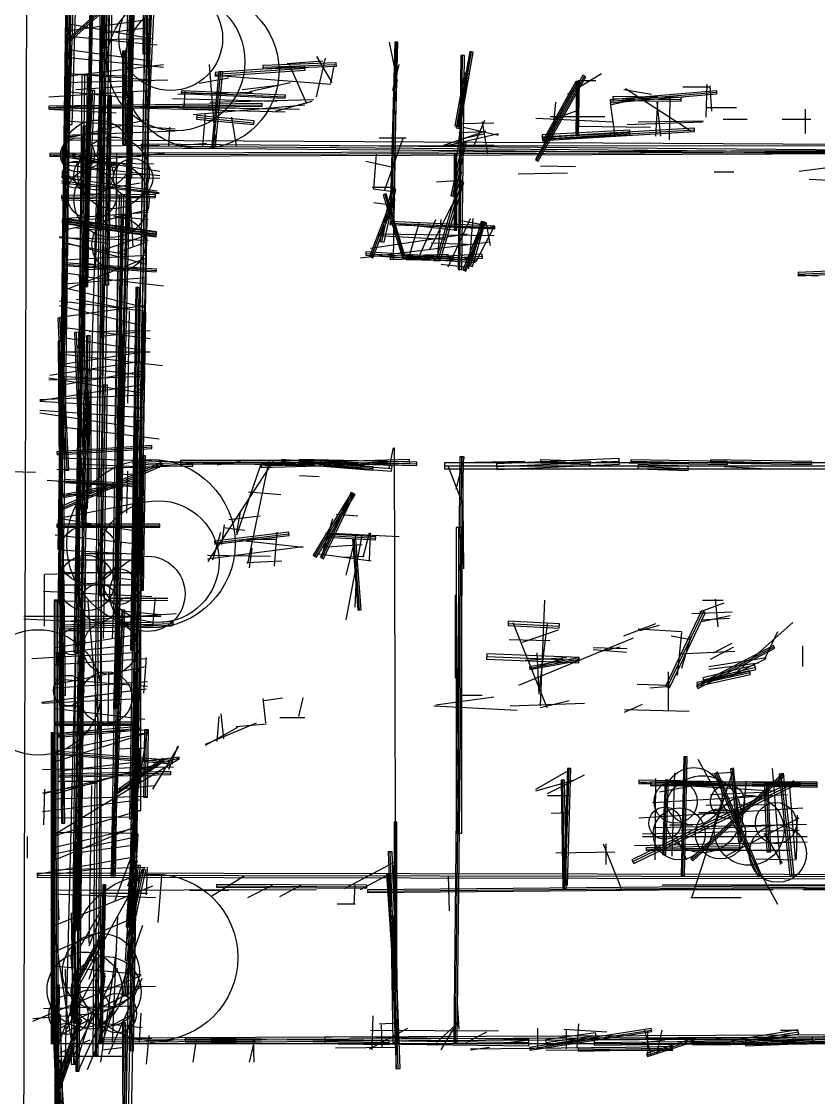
# Model space of a CAD drawing. Header units: metres. Extents: x 1 to 69.1, y -49.3 to -2.
# Drawn here: x 7.55 to 16.45, y -29.98 to -17.97 of the extents above; entities that cross this region are included whole.
import ezdxf

# ---------------------------------------------------------------- set-up
doc = ezdxf.new("R2010")
doc.units = ezdxf.units.M
for name, color, linetype in [('Circles', 1, 'Continuous'), ('Lines', 7, 'Continuous'), ('Rectangles', 5, 'Continuous'), ('Walls', 2, 'Continuous')]:
    doc.layers.add(name, color=color, linetype=linetype)

msp = doc.modelspace()

# ---------------------------------------------------------------- linework, layer by layer
at = {"layer": 'Circles'}
for centre, radius in [((9.28, -18.42), 0.77), ((9.22, -18.16), 0.58), ((9.56, -18.52), 0.87), ((8.4, -19.46), 0.39), ((8.18, -19.46), 0.19), ((8.58, -19.66), 0.4), ((8.16, -19.68), 0.15), ((8.36, -19.68), 0.22), ((8.56, -19.96), 0.42), ((8.8, -19.72), 0.22), ((8.34, -19.9), 0.28), ((8.64, -20.46), 0.3), ((9, -23.8), 0.94), ((9.08, -24), 0.68), ((8.3, -23.92), 0.33), ((8.28, -24.24), 0.31), ((8.96, -24.36), 0.42), ((8.64, -24.28), 0.2), ((8.42, -24.46), 0.21), ((8.74, -24.54), 0.14), ((8.54, -24.96), 0.3), ((7.74, -25.46), 0.7), ((8.12, -24.9), 0.14), ((8.08, -25.44), 0.17), ((8.5, -25.52), 0.29), ((15.06, -26.62), 0.32), ((15.16, -26.82), 0.43), ((14.86, -26.68), 0.24), ((15.44, -26.68), 0.19), ((15.68, -27), 0.39), ((14.74, -26.92), 0.18), ((14.9, -27.04), 0.29), ((15.36, -27.04), 0.28), ((15.98, -26.92), 0.23), ((16, -27.26), 0.32), ((9.04, -28.42), 0.93), ((8.44, -28.58), 0.43), ((8.26, -28.78), 0.42), ((8.5, -28.8), 0.39), ((8.32, -29), 0.22), ((8.62, -29.04), 0.22), ((8.08, -29.06), 0.22)]:
    msp.add_circle(centre, radius, dxfattribs=at)
at = {"layer": 'Lines'}
for p, q in [((8.89, -22.08), (9.06, -11.78)), ((8.44, -23.27), (8.64, -12.05)), ((7.98, -25.16), (8.14, -13.23)), ((8.5, -18.26), (8.58, -13.66)), ((8.29, -23.41), (8.54, -14.96)), ((8.75, -18.89), (8.81, -15.22)), ((8.75, -30.23), (9.01, -15.22)), ((8.74, -20.3), (8.82, -15.37)), ((8.28, -20.93), (8.37, -15.56)), ((8.93, -18.33), (8.96, -15.57)), ((8.02, -21.46), (8.1, -15.7)), ((8.09, -19.12), (8.16, -16.84)), ((8.6, -25.64), (8.82, -16.84)), ((8.38, -29.51), (8.46, -17.6)), ((8.43, -20.3), (8.48, -17.58)), ((8.05, -18.21), (8.53, -17.78)), ((8.96, -18.93), (9.01, -17.82)), ((8.04, -18.08), (9.01, -17.94)), ((8.04, -17.99), (9.01, -18.16)), ((8.05, -18.13), (9.07, -18.23)), ((8.45, -18.1), (8.95, -18.04)), ((8.46, -18.17), (8.94, -18.16)), ((11.66, -18.2), (11.75, -18.64)), ((11.69, -20.11), (11.74, -18.2)), ((11.71, -20.62), (11.75, -18.2)), ((8.05, -18.28), (9, -18.41)), ((8.05, -18.37), (9.14, -18.48)), ((8.8, -20.49), (8.69, -18.3)), ((8.7, -19.34), (8.7, -18.3)), ((10.85, -18.36), (11.02, -18.65)), ((12.39, -19.69), (12.57, -18.31)), ((12.43, -19.16), (12.58, -18.31)), ((12.45, -20.74), (12.48, -18.35)), ((8.06, -18.58), (9.14, -18.45)), ((9.65, -18.45), (9.72, -19.36)), ((9.72, -18.56), (10.72, -18.49)), ((10.25, -18.48), (11.07, -18.45)), ((10.52, -18.44), (10.92, -18.41)), ((10.74, -18.89), (10.55, -18.46)), ((10.85, -18.81), (10.95, -18.38)), ((11.01, -18.66), (11.05, -18.45)), ((11.7, -18.74), (11.77, -18.45)), ((8.06, -18.55), (8.76, -18.58)), ((8.14, -29.61), (8.26, -18.57)), ((8.33, -18.57), (9, -18.62)), ((9.54, -18.66), (9.87, -18.6)), ((9.7, -19.36), (9.78, -18.53)), ((9.71, -18.57), (11.01, -18.67)), ((12.42, -19.14), (12.53, -18.55)), ((13.31, -19.52), (13.84, -18.58)), ((13.65, -18.78), (14.03, -18.55)), ((8.03, -18.65), (9.19, -18.62)), ((8.16, -18.73), (8.76, -18.69)), ((10.02, -18.73), (10.42, -18.68)), ((10.1, -18.75), (10.56, -18.65)), ((13.39, -19.31), (13.76, -18.65)), ((13.76, -19.24), (13.77, -18.64)), ((13.77, -18.63), (13.97, -18.63)), ((14.28, -18.73), (14.59, -18.78)), ((14.3, -18.72), (15.03, -19.19)), ((14.94, -18.7), (15.25, -18.7)), ((15.2, -19.04), (15.21, -18.67)), ((15.24, -18.69), (15.26, -18.97)), ((7.86, -18.81), (8.97, -18.74)), ((8.04, -18.75), (8.74, -18.82)), ((8.21, -21.62), (8.35, -18.74)), ((8.51, -20.91), (8.54, -18.8)), ((8.77, -19.72), (8.78, -18.76)), ((9.24, -18.83), (10.41, -18.86)), ((9.3, -18.78), (10.13, -18.76)), ((9.34, -18.76), (10.5, -18.81)), ((9.37, -18.95), (9.38, -18.74)), ((9.66, -18.87), (10.82, -18.84)), ((14.13, -18.86), (15.32, -18.76)), ((14.13, -18.9), (14.53, -18.81)), ((14.16, -18.83), (14.92, -18.84)), ((14.52, -18.84), (14.95, -18.81)), ((14.79, -19.29), (14.8, -18.82)), ((7.86, -18.93), (10.24, -18.9)), ((7.86, -18.95), (8.61, -18.99)), ((7.94, -18.91), (10.5, -18.98)), ((8.88, -18.92), (10.66, -18.95)), ((9.31, -18.94), (9.75, -18.95)), ((9.47, -19.01), (10.72, -18.9)), ((10.39, -18.97), (10.8, -18.86)), ((13.48, -19.3), (13.52, -18.87)), ((13.49, -19.06), (13.77, -18.96)), ((14.13, -18.88), (14.18, -19.25)), ((14.64, -19.25), (14.66, -18.87)), ((14.65, -18.87), (14.69, -19.25)), ((15.21, -18.93), (15.54, -18.93)), ((16.31, -19.22), (16.31, -18.95)), ((8.03, -19.28), (8.97, -19.06)), ((8.05, -19.08), (9.27, -19.17)), ((9.51, -19.04), (10.15, -19.1)), ((9.58, -19.36), (9.61, -19.01)), ((9.9, -19.04), (9.95, -19.36)), ((12.61, -19.35), (12.73, -19.07)), ((12.7, -19.09), (12.76, -19.45)), ((13.3, -19.05), (14.16, -19.09)), ((13.46, -19.03), (14.07, -19.03)), ((14.32, -19.12), (15.16, -19.09)), ((14.44, -19.09), (15.17, -19.08)), ((15.39, -19.06), (15.66, -19.06)), ((16.05, -19.06), (16.37, -19.06)), ((8.03, -19.24), (9.27, -19.19)), ((8.03, -19.26), (8.53, -19.2)), ((8.16, -25.01), (8.26, -19.14)), ((9.2, -19.36), (9.21, -19.15)), ((12.27, -19.35), (12.74, -19.19)), ((12.42, -19.11), (12.83, -19.1)), ((12.44, -19.21), (12.74, -19.2)), ((12.49, -19.15), (12.88, -19.24)), ((13.37, -19.28), (15.07, -19.18)), ((13.37, -19.26), (14.35, -19.21)), ((13.76, -19.14), (14.58, -19.15)), ((8.03, -19.29), (23.79, -19.38)), ((9.26, -19.36), (9.62, -19.33)), ((11.55, -19.27), (11.85, -19.27)), ((11.61, -19.85), (11.82, -19.26)), ((12.32, -19.35), (12.88, -19.22)), ((12.37, -19.92), (12.5, -19.32)), ((12.47, -19.28), (12.73, -19.22)), ((7.87, -19.46), (21.99, -19.41)), ((8.03, -19.44), (8.63, -19.59)), ((8.28, -19.36), (9.09, -19.35)), ((8.52, -19.5), (9.15, -19.44)), ((8.61, -20.3), (8.62, -19.44)), ((8.89, -19.36), (18.64, -19.44)), ((11, -19.36), (25.12, -19.35)), ((11.49, -19.84), (11.52, -19.45)), ((12.3, -19.35), (12.83, -19.35)), ((12.4, -20.3), (12.4, -19.45)), ((7.88, -19.46), (9.1, -19.64)), ((8.03, -19.54), (9.03, -19.56)), ((8.04, -19.57), (9.1, -19.69)), ((8.72, -20.72), (8.74, -19.46)), ((11.4, -19.53), (11.72, -19.6)), ((16.24, -19.64), (16.79, -19.57)), ((8.49, -19.67), (8.95, -19.68)), ((12.38, -19.87), (12.47, -19.65)), ((13.1, -19.67), (13.65, -19.66)), ((13.35, -19.58), (13.74, -19.59)), ((15.29, -19.65), (15.51, -19.65)), ((8, -19.7), (9.1, -19.72)), ((8, -19.71), (9.07, -19.86)), ((8, -19.75), (9.09, -19.88)), ((8, -19.77), (9.09, -19.89)), ((8.42, -19.85), (8.88, -19.77)), ((12.11, -20.52), (12.49, -19.77)), ((12.19, -19.76), (12.47, -19.74)), ((12.21, -20.62), (12.47, -19.76)), ((16.35, -19.73), (16.77, -19.75)), ((8, -19.93), (9.05, -19.92)), ((8.6, -24.18), (8.67, -19.91)), ((11.47, -19.82), (11.71, -19.82)), ((11.48, -19.84), (11.71, -19.87)), ((11.58, -20.43), (11.71, -19.84)), ((11.61, -19.9), (11.82, -20.59)), ((8, -19.96), (8.97, -19.98)), ((8.38, -20.72), (8.41, -19.96)), ((11.46, -20.6), (11.71, -19.95)), ((11.49, -19.99), (11.71, -20.02)), ((8.01, -20.17), (8.97, -20.1)), ((8.03, -20.3), (8.97, -20.07)), ((8.58, -20.14), (8.97, -20.18)), ((8.64, -22.77), (8.68, -20.13)), ((11.99, -20.6), (12.18, -20.18)), ((12.2, -20.62), (12.24, -20.18)), ((12.32, -20.71), (12.57, -20.17)), ((12.55, -20.73), (12.6, -20.17)), ((8.01, -20.19), (9.06, -20.34)), ((8.01, -20.2), (9.06, -20.35)), ((8.14, -20.27), (8.42, -20.3)), ((11.67, -20.22), (12.84, -20.27)), ((11.78, -20.23), (12.42, -20.3)), ((11.88, -20.61), (12, -20.21)), ((11.92, -20.23), (12.84, -20.28)), ((12.44, -20.19), (12.83, -20.26)), ((12.5, -20.75), (12.72, -20.21)), ((12.57, -20.7), (12.71, -20.21)), ((12.63, -20.65), (12.83, -20.27)), ((12.74, -20.21), (12.79, -20.47)), ((7.98, -20.37), (8.54, -20.45)), ((7.98, -20.38), (8.97, -20.41)), ((8.5, -20.51), (9.03, -20.33)), ((11.45, -20.5), (12.53, -20.34)), ((11.53, -20.34), (12.83, -20.36)), ((11.53, -20.36), (12.29, -20.4)), ((8.01, -20.43), (8.95, -20.68)), ((8.05, -20.45), (8.73, -20.57)), ((8.65, -20.54), (8.95, -20.43)), ((11.34, -20.61), (12.79, -20.43)), ((12.13, -20.44), (12.63, -20.46)), ((8.03, -20.63), (8.95, -20.58)), ((8.06, -20.96), (8.95, -20.61)), ((8.22, -20.66), (8.71, -20.73)), ((11.4, -20.56), (12.62, -20.64)), ((11.62, -20.59), (11.92, -20.62)), ((11.67, -20.61), (12.32, -20.59)), ((11.85, -20.61), (12.37, -20.62)), ((12.16, -20.62), (12.7, -20.59)), ((7.98, -23.86), (8.03, -20.74)), ((8.03, -20.68), (9.06, -20.75)), ((8.06, -20.78), (8.3, -20.81)), ((8.24, -20.74), (8.95, -20.72)), ((8.6, -22.49), (8.63, -20.77)), ((12.24, -20.68), (12.51, -20.71)), ((16.23, -20.79), (17.6, -20.73)), ((8.03, -20.9), (8.95, -20.83)), ((8.19, -20.81), (9.14, -20.92)), ((16.22, -20.8), (16.45, -20.81)), ((8.01, -21.46), (8.06, -20.97)), ((8.03, -20.94), (8.92, -21.16)), ((8.79, -24.99), (8.85, -20.94)), ((7.98, -21.09), (8.92, -21.2)), ((7.98, -21.27), (8.92, -21.14)), ((7.98, -21.14), (8.89, -21.36)), ((8.17, -21.07), (8.74, -21.18)), ((8.74, -22.23), (8.76, -21.2)), ((8.78, -29.46), (8.92, -21.22)), ((7.98, -21.28), (8.06, -22.98)), ((7.98, -21.38), (8.99, -21.51)), ((8.04, -29.67), (8.25, -21.34)), ((7.98, -21.49), (8.91, -21.64)), ((8.16, -28.11), (8.3, -21.48)), ((8.25, -23.59), (8.17, -21.44)), ((8.31, -21.43), (8.99, -21.42)), ((8.48, -21.48), (8.83, -21.44)), ((8.58, -27.51), (8.68, -21.49)), ((8.02, -26.71), (7.98, -21.54)), ((7.99, -21.8), (8.91, -21.66)), ((7.99, -21.66), (8.99, -21.66)), ((7.99, -21.68), (9.13, -21.81)), ((7.87, -21.92), (8.91, -21.76)), ((7.99, -21.81), (8.92, -21.92)), ((7.86, -21.97), (8.92, -21.93)), ((7.86, -21.95), (8.92, -22.12)), ((7.99, -21.93), (8.29, -21.95)), ((8.05, -22.02), (8.92, -21.87)), ((8.31, -23.23), (8.31, -21.87)), ((7.76, -22.2), (8.92, -22.02)), ((8.45, -24.38), (8.49, -22.03)), ((7.76, -22.19), (8.92, -22.14)), ((7.76, -22.21), (8.92, -22.28)), ((7.76, -22.31), (8.91, -22.39)), ((7.76, -22.34), (8.91, -22.51)), ((8.85, -26.78), (8.85, -22.29)), ((8.79, -26.87), (8.86, -22.43)), ((7.98, -22.49), (9.09, -22.63)), ((7.95, -22.79), (9.01, -22.72)), ((8.9, -24.32), (8.92, -22.82)), ((11.66, -22.96), (11.71, -22.73)), ((11.74, -29.66), (11.72, -22.73)), ((3.4, -22.92), (7.71, -23)), ((7.95, -22.97), (9.3, -22.93)), ((7.98, -22.84), (10.73, -22.93)), ((7.99, -23.41), (9.12, -22.91)), ((8.17, -22.91), (9.1, -22.95)), ((8.8, -22.89), (9.47, -22.92)), ((9.33, -22.89), (11.13, -22.89)), ((9.64, -24), (10.37, -22.88)), ((9.74, -22.92), (10, -22.88)), ((9.96, -23.7), (10.23, -22.91)), ((10.08, -24.02), (10.32, -22.88)), ((10.23, -22.93), (11.89, -22.88)), ((10.46, -22.88), (11.48, -22.96)), ((10.66, -22.88), (11.97, -22.91)), ((10.89, -22.9), (11.69, -22.96)), ((10.97, -22.93), (11.37, -22.96)), ((12.28, -22.93), (16.9, -22.93)), ((12.32, -22.94), (12.48, -23.35)), ((12.4, -29.37), (12.47, -22.83)), ((12.41, -23.19), (12.5, -22.83)), ((12.62, -22.89), (13.18, -22.88)), ((12.86, -22.94), (14.23, -22.88)), ((13.35, -22.88), (13.91, -22.9)), ((14.03, -22.88), (14.4, -22.9)), ((14.36, -22.88), (15.44, -22.9)), ((14.44, -22.94), (15, -22.96)), ((15.25, -22.88), (16.38, -22.9)), ((15.4, -22.94), (15.82, -22.96)), ((8.61, -23.03), (8.83, -23.02)), ((8.73, -23.46), (8.74, -22.99)), ((10.66, -23.04), (10.88, -23.05)), ((12.48, -23), (12.49, -24.08)), ((7.84, -23.09), (8.92, -23.17)), ((8.02, -23.27), (8.9, -23.1)), ((8.03, -23.1), (8.68, -23.14)), ((7.98, -23.24), (8.92, -23.3)), ((10.09, -23.22), (10.45, -23.25)), ((10.83, -23.94), (11.26, -23.24)), ((10.91, -23.96), (11.25, -23.24)), ((7.99, -23.51), (8.92, -23.33)), ((7.99, -23.52), (8.92, -23.67)), ((8.44, -28.59), (8.45, -23.54)), ((9.87, -23.53), (10.22, -23.49)), ((9.96, -23.67), (10, -23.45)), ((10.9, -23.96), (11.03, -23.52)), ((11.07, -23.47), (11.31, -23.49)), ((7.95, -23.6), (9.1, -23.6)), ((9.79, -23.81), (9.82, -23.59)), ((9.81, -23.62), (10.05, -23.65)), ((12.44, -27.03), (12.44, -23.62)), ((7.93, -23.7), (8.92, -23.81)), ((8.57, -24.86), (8.62, -23.74)), ((9.69, -23.98), (9.78, -23.67)), ((9.71, -23.79), (10.54, -23.69)), ((9.99, -23.76), (10.7, -23.84)), ((10.07, -23.75), (10.39, -23.75)), ((10.38, -24.05), (10.41, -23.67)), ((10.95, -23.68), (11.77, -23.72)), ((10.97, -23.71), (11.51, -23.74)), ((11.18, -24.15), (11.29, -23.71)), ((11.18, -24.65), (11.36, -23.71)), ((11.33, -24.54), (11.27, -23.75)), ((11.37, -23.95), (11.44, -23.68)), ((11.44, -23.99), (11.45, -23.68)), ((7.98, -23.87), (8.92, -23.92)), ((9.63, -23.97), (10.7, -23.83)), ((10.1, -24.07), (10.13, -23.85)), ((10.91, -23.84), (11.36, -23.81)), ((7.98, -23.98), (8.92, -23.98)), ((8.17, -28.11), (8.24, -23.96)), ((8.22, -23.91), (8.68, -23.91)), ((8.47, -24.86), (8.49, -24)), ((9.63, -23.93), (10.33, -23.94)), ((10.07, -24.01), (10.46, -23.99)), ((10.85, -23.91), (11.46, -23.99)), ((11.15, -23.95), (11.38, -23.94)), ((7.81, -24.72), (7.81, -24.14)), ((7.82, -24.14), (8.22, -24.13)), ((7.98, -24.12), (8.9, -24.12)), ((8, -24.06), (8.02, -25.49)), ((11.28, -24.51), (11.3, -24.09)), ((7.98, -24.26), (8.9, -24.26)), ((8.61, -24.18), (8.88, -24.21)), ((7.8, -24.33), (9.01, -24.39)), ((12.4, -25.3), (12.4, -24.37)), ((7.93, -24.44), (9.19, -24.43)), ((7.95, -34.85), (7.94, -24.43)), ((8.43, -25.98), (8.3, -24.45)), ((8.54, -24.41), (9.19, -24.41)), ((9.02, -24.72), (9.05, -24.4)), ((13.35, -25.61), (13.4, -24.43)), ((15.13, -24.56), (15.4, -24.46)), ((15.16, -24.43), (15.39, -24.43)), ((15.3, -24.42), (15.33, -24.73)), ((7.58, -24.61), (9.11, -24.61)), ((8, -24.67), (9.28, -24.58)), ((8.18, -29.69), (8.24, -24.54)), ((8.57, -27.51), (8.69, -24.54)), ((8.68, -24.55), (9.11, -24.59)), ((14.77, -25.4), (15.17, -24.56)), ((15.04, -24.58), (15.49, -24.56)), ((15.15, -24.67), (15.47, -24.6)), ((7.58, -24.64), (9.23, -24.72)), ((7.99, -24.73), (9.25, -24.69)), ((12.99, -24.69), (13.56, -24.72)), ((13.04, -24.68), (13.42, -25.63)), ((13.34, -25.42), (13.43, -24.69)), ((14.28, -24.83), (14.64, -24.69)), ((14.46, -24.77), (14.68, -24.71)), ((15.15, -24.65), (15.46, -24.63)), ((15.48, -25.29), (16.17, -24.68)), ((7.93, -24.96), (8.87, -24.81)), ((8, -24.77), (8.62, -24.78)), ((13.11, -25.38), (14.39, -24.85)), ((13.15, -24.9), (13.55, -24.76)), ((14.44, -24.75), (14.93, -24.78)), ((14.81, -24.83), (15.03, -24.87)), ((14.88, -25.27), (14.93, -24.79)), ((14.93, -25.19), (15.03, -24.84)), ((15.85, -25.1), (16, -24.78)), ((7.93, -25.02), (8.87, -24.92)), ((13, -24.87), (13.46, -24.88)), ((13.94, -24.96), (14.32, -24.97)), ((13.94, -24.98), (14.31, -25.01)), ((14.03, -25), (14.24, -24.95)), ((15.1, -25.4), (15.96, -24.95)), ((15.25, -25.09), (15.51, -24.95)), ((15.28, -25.02), (15.49, -24.91)), ((16.28, -25.17), (16.28, -24.94)), ((7.67, -25.08), (8.87, -25.01)), ((7.93, -25.15), (8.95, -25.08)), ((8.02, -26.92), (7.99, -25.02)), ((8.92, -25.47), (8.95, -25.07)), ((12.75, -25.06), (13.78, -25.1)), ((13.18, -25.1), (13.64, -25.07)), ((13.23, -25.2), (13.6, -25.08)), ((13.23, -25.19), (13.78, -25.09)), ((13.31, -25.02), (13.33, -25.48)), ((14.9, -25.03), (15.52, -25)), ((15.23, -25.17), (15.87, -25.07)), ((15.47, -25.28), (15.87, -25.08)), ((7.93, -25.37), (8.94, -25.17)), ((15.17, -25.32), (15.75, -25.18)), ((15.23, -25.2), (15.79, -25.13)), ((7.93, -25.31), (8.96, -25.39)), ((7.93, -25.41), (8.96, -25.34)), ((8.52, -25.84), (8.53, -25.24)), ((14.78, -25.66), (14.78, -25.23)), ((15.1, -25.37), (15.69, -25.24)), ((7.78, -25.57), (8.95, -25.42)), ((8.19, -25.52), (8.79, -25.44)), ((14.43, -25.37), (14.8, -25.38)), ((14.57, -25.41), (14.8, -25.39)), ((7.78, -25.58), (8.87, -25.53)), ((10.25, -25.53), (10.28, -25.8)), ((10.26, -25.55), (10.47, -25.52)), ((10.65, -25.73), (10.7, -25.52)), ((12.18, -25.6), (12.83, -25.51)), ((12.48, -25.49), (12.7, -25.49)), ((13.01, -25.61), (13.84, -25.58)), ((13.35, -25.63), (13.67, -25.55)), ((7.93, -25.64), (8.93, -25.76)), ((7.99, -25.61), (8.24, -25.61)), ((9.78, -25.7), (9.81, -25.98)), ((12.16, -25.61), (13.09, -25.66)), ((14.29, -25.68), (14.49, -25.59)), ((14.29, -25.65), (15.01, -25.67)), ((7.93, -25.81), (8.81, -25.81)), ((9.61, -26.04), (10.18, -25.8)), ((9.74, -26.01), (9.76, -25.73)), ((9.95, -25.84), (10.29, -25.81)), ((10.44, -25.74), (10.72, -25.74)), ((7.9, -25.92), (8.96, -25.88)), ((7.9, -29.37), (7.9, -25.91)), ((7.9, -26.12), (8.94, -25.91)), ((7.93, -26.23), (8.96, -25.91)), ((7.97, -25.94), (8.87, -25.86)), ((8.79, -26.97), (8.96, -25.89)), ((8.94, -26.63), (8.95, -25.88)), ((9.61, -26.05), (9.97, -25.85)), ((9.02, -26.54), (9.31, -26.06)), ((9.2, -26.32), (9.3, -26.06)), ((7.9, -26.13), (9.24, -26.24)), ((7.96, -26.34), (9.32, -26.18)), ((8.61, -26.09), (8.94, -26.08)), ((8.74, -28.08), (8.87, -26.09)), ((14.94, -27.51), (14.97, -26.18)), ((7.79, -26.32), (9.25, -26.29)), ((7.88, -27.07), (9.32, -26.2)), ((7.9, -26.6), (9.32, -26.19)), ((8.61, -26.58), (9.14, -26.21)), ((16, -27.83), (15.11, -26.21)), ((7.8, -26.59), (8.96, -26.31)), ((7.96, -26.39), (9.22, -26.36)), ((13.3, -26.54), (13.67, -26.33)), ((13.43, -26.59), (13.84, -26.38)), ((13.63, -27.61), (13.67, -26.31)), ((14.63, -27.33), (14.64, -26.42)), ((14.82, -27.29), (14.85, -26.36)), ((15.04, -27.75), (15.51, -26.31)), ((15.04, -27.33), (16.06, -26.38)), ((15.25, -26.37), (15.48, -26.35)), ((15.31, -26.36), (15.8, -27.51)), ((15.49, -26.31), (15.58, -27.13)), ((16.03, -27.38), (15.94, -26.31)), ((16.16, -27.51), (16.04, -26.37)), ((7.79, -26.58), (8.39, -26.47)), ((7.81, -26.54), (7.8, -26.94)), ((7.96, -26.45), (8.36, -26.45)), ((8.31, -28.26), (8.34, -26.5)), ((8.61, -26.54), (9.04, -26.5)), ((13.3, -26.56), (13.72, -26.44)), ((13.62, -27.65), (13.6, -26.44)), ((14.38, -27.35), (16.19, -26.47)), ((14.45, -26.46), (16.44, -26.5)), ((14.47, -26.47), (15.95, -26.56)), ((14.58, -26.48), (16.44, -26.48)), ((14.68, -26.57), (15.37, -26.44)), ((14.73, -27.27), (14.76, -26.44)), ((15.57, -27.24), (15.65, -26.45)), ((15.87, -26.47), (15.9, -27.24)), ((16.2, -27.32), (16.13, -26.47)), ((7.79, -26.79), (8.87, -26.66)), ((7.9, -26.65), (8.96, -26.62)), ((13.43, -26.61), (13.67, -26.61)), ((14.6, -26.69), (16.11, -26.6)), ((15.25, -26.6), (15.9, -26.57)), ((7.89, -27.07), (8.87, -26.78)), ((14.45, -26.86), (16.28, -26.75)), ((15.2, -26.72), (15.9, -26.71)), ((15.28, -26.78), (15.57, -26.78)), ((7.9, -26.86), (8.82, -26.85)), ((8.4, -27.18), (8.4, -26.84)), ((13.47, -26.81), (13.67, -26.8)), ((15.12, -26.8), (15.41, -26.8)), ((15.43, -27.28), (16.24, -26.86)), ((16.21, -27.32), (16.22, -26.83)), ((7.88, -27.35), (8.8, -26.97)), ((7.88, -27.2), (8.8, -26.98)), ((7.9, -27.02), (8.85, -27.03)), ((11.73, -28.43), (11.73, -26.91)), ((14.49, -27.04), (16.24, -27)), ((14.63, -26.97), (16.32, -26.93)), ((14.79, -26.94), (15.05, -26.94)), ((14.92, -27), (16.02, -26.94)), ((7.62, -27.31), (7.62, -27.07)), ((7.88, -27.27), (8.85, -27.07)), ((8.6, -27.78), (8.85, -27.11)), ((8.74, -28.45), (8.83, -27.04)), ((14.4, -27.17), (16.33, -27.13)), ((14.49, -27.07), (16.33, -27.07)), ((14.87, -27.08), (14.98, -27.33)), ((15.85, -27.03), (16.05, -27.37)), ((8.16, -27.25), (8.85, -27.16)), ((11.76, -29.66), (11.67, -27.24)), ((13.52, -27.25), (14.18, -27.24)), ((14.05, -27.15), (14.26, -27.67)), ((14.08, -27.15), (14.08, -27.38)), ((14.53, -27.21), (15.58, -27.19)), ((14.73, -27.22), (16.14, -27.22)), ((7.73, -27.49), (8.85, -27.29)), ((8.74, -27.62), (8.85, -27.34)), ((11.16, -27.65), (11.73, -27.35)), ((15.76, -27.32), (16.21, -27.33)), ((7.73, -27.5), (47.36, -27.57)), ((7.88, -27.44), (8.94, -27.41)), ((7.93, -27.49), (8.4, -27.43)), ((8.13, -28.85), (8.93, -27.41)), ((8.71, -28.85), (8.86, -27.39)), ((8.74, -28.28), (8.92, -27.44)), ((8.95, -27.72), (8.96, -27.41)), ((11.34, -27.66), (11.66, -27.49)), ((11.73, -28.72), (11.65, -27.49)), ((11.71, -27.39), (11.71, -27.71)), ((7.93, -28.06), (9.02, -27.62)), ((8.44, -29.37), (8.48, -27.61)), ((9.08, -28.03), (9.12, -27.51)), ((9.68, -27.73), (10.04, -27.51)), ((9.73, -27.62), (11.41, -27.63)), ((10.08, -27.75), (10.36, -27.61)), ((10.44, -27.74), (10.68, -27.61)), ((11.27, -27.83), (11.28, -27.61)), ((11.42, -27.68), (17.93, -27.62)), ((12.32, -27.51), (12.33, -27.9)), ((14.71, -27.61), (16.94, -27.61)), ((7.88, -27.67), (10.85, -27.66)), ((7.88, -27.71), (9.05, -27.75)), ((7.96, -27.73), (7.97, -28)), ((8.32, -27.7), (8.96, -27.7)), ((9.43, -27.67), (9.87, -27.67)), ((14.19, -27.66), (15.95, -27.66)), ((16.28, -27.66), (17.45, -27.66)), ((11.08, -27.82), (11.28, -27.82)), ((15.03, -27.75), (15.59, -27.75)), ((7.88, -27.88), (8.15, -29.61)), ((8.13, -27.93), (8.15, -29.15)), ((8.21, -28.3), (8.44, -27.9)), ((8.31, -28.29), (8.44, -27.96)), ((8.57, -29.37), (8.63, -27.96)), ((11.71, -27.96), (11.73, -29.37)), ((7.88, -28.37), (8.78, -27.99)), ((8.46, -29.36), (8.91, -28.06)), ((8.16, -28.71), (8.45, -28.18)), ((8.31, -28.66), (8.48, -28.11)), ((7.9, -28.72), (7.93, -28.26)), ((8.44, -29.59), (8.62, -28.32)), ((8.05, -29.24), (8.47, -28.44)), ((8.14, -28.75), (8.21, -28.43)), ((8.39, -29.51), (8.4, -28.43)), ((7.88, -28.51), (8.89, -28.61)), ((8.04, -28.55), (8.05, -28.88)), ((8.13, -29.53), (8.63, -28.54)), ((7.68, -29.13), (8.89, -28.62)), ((8.17, -29.59), (8.49, -28.59)), ((8.42, -29.19), (8.49, -28.62)), ((8.53, -29.5), (8.9, -28.65)), ((7.88, -28.76), (9.05, -28.74)), ((7.9, -29.25), (8.89, -28.75)), ((7.92, -33.51), (7.96, -28.73)), ((7.96, -29.41), (8.21, -28.74)), ((7.9, -29.33), (8.8, -28.85)), ((8.29, -29.67), (8.63, -28.86)), ((12.42, -28.93), (12.44, -29.22)), ((7.68, -29.1), (8.4, -29.04)), ((7.8, -28.99), (8.8, -28.96)), ((8.02, -31.92), (7.96, -29.06)), ((8.56, -29.18), (8.8, -29.05)), ((8.87, -29.37), (8.89, -29.04)), ((7.88, -29.18), (8.09, -29.15)), ((8.02, -31.33), (7.93, -29.15)), ((7.94, -29.86), (8.21, -29.11)), ((8.19, -29.68), (8.43, -29.16)), ((8.42, -29.15), (8.9, -29.2)), ((8.68, -29.37), (8.8, -29.07)), ((8.71, -32.37), (8.7, -29.15)), ((11.47, -29.45), (11.48, -29.07)), ((11.55, -29.16), (11.76, -29.15)), ((11.57, -29.17), (11.58, -29.43)), ((12.19, -29.37), (12.44, -29.14)), ((12.24, -29.45), (12.44, -29.12)), ((13.76, -29.43), (13.78, -29.16)), ((8, -30.67), (7.96, -29.23)), ((8.45, -29.34), (17.88, -29.3)), ((8.95, -29.61), (8.98, -29.29)), ((11.44, -29.44), (11.87, -29.21)), ((11.45, -29.23), (12.88, -29.24)), ((12.52, -29.37), (12.75, -29.25)), ((13.23, -29.44), (14.59, -29.23)), ((13.32, -29.44), (13.32, -29.21)), ((13.41, -29.37), (13.97, -29.29)), ((13.61, -29.22), (14.09, -29.25)), ((13.64, -29.44), (13.64, -29.23)), ((13.95, -29.37), (19.35, -29.3)), ((14.51, -29.23), (14.58, -29.5)), ((14.55, -29.51), (14.55, -29.24)), ((14.65, -29.5), (14.71, -29.23)), ((15.05, -29.37), (23.13, -29.3)), ((15.5, -29.37), (16.23, -29.25)), ((16.03, -29.23), (16.23, -29.23)), ((7.88, -29.38), (20.89, -29.38)), ((7.99, -29.48), (8.32, -29.34)), ((8.46, -29.45), (8.7, -29.42)), ((8.74, -29.32), (9.01, -29.32)), ((8.99, -29.37), (9.25, -29.34)), ((9.38, -29.34), (11.66, -29.37)), ((9.47, -29.59), (9.51, -29.34)), ((10.1, -29.59), (10.16, -29.34)), ((10.14, -29.34), (10.15, -29.59)), ((10.94, -29.34), (13.22, -29.37)), ((11.06, -29.43), (11.75, -29.42)), ((12.57, -29.44), (14.26, -29.42)), ((12.57, -29.45), (12.78, -29.42)), ((12.98, -29.37), (13.23, -29.34)), ((14.49, -29.37), (14.74, -29.34)), ((14.54, -29.51), (15.06, -29.34)), ((15.64, -29.37), (16.39, -29.34)), ((7.94, -29.97), (8.12, -29.46)), ((7.98, -29.52), (8.73, -29.52)), ((13.41, -29.45), (14.83, -29.46)), ((13.77, -29.45), (14.83, -29.43)), ((8.02, -30.5), (7.96, -29.57))]:
    msp.add_line(p, q, dxfattribs=at)
at = {"layer": 'Rectangles'}
msp.add_lwpolyline([(65.028, -39.588), (7.558, -39.442), (7.632, -10.232), (65.102, -10.378)], close=True, dxfattribs=at)
at = {"layer": 'Walls'}
for points in [[(8.918, -22.08), (9.088, -11.78), (9.032, -11.78), (8.862, -22.08)], [(8.468, -23.271), (8.668, -12.051), (8.612, -12.049), (8.412, -23.269)], [(8.007, -25.16), (8.167, -13.23), (8.113, -13.23), (7.953, -25.16)], [(8.525, -18.26), (8.605, -13.66), (8.555, -13.66), (8.475, -18.26)], [(8.782, -30.231), (9.042, -15.221), (8.978, -15.219), (8.718, -30.229)], [(8.781, -18.891), (8.841, -15.221), (8.779, -15.219), (8.719, -18.889)], [(8.763, -20.3), (8.843, -15.37), (8.797, -15.37), (8.717, -20.3)], [(8.296, -20.93), (8.386, -15.56), (8.354, -15.56), (8.264, -20.93)], [(8.951, -18.33), (8.981, -15.57), (8.939, -15.57), (8.909, -18.33)], [(8.044, -21.46), (8.124, -15.7), (8.076, -15.7), (7.996, -21.46)], [(8.118, -19.121), (8.188, -16.841), (8.132, -16.839), (8.062, -19.119)], [(8.617, -25.64), (8.837, -16.84), (8.803, -16.84), (8.583, -25.64)], [(8.409, -29.51), (8.489, -17.6), (8.431, -17.6), (8.351, -29.51)], [(8.446, -20.3), (8.496, -17.58), (8.464, -17.58), (8.414, -20.3)], [(8.061, -18.222), (8.541, -17.792), (8.519, -17.768), (8.039, -18.198)], [(8.984, -18.931), (9.034, -17.821), (8.986, -17.819), (8.936, -18.929)], [(11.707, -20.11), (11.757, -18.2), (11.723, -18.2), (11.673, -20.11)], [(8.719, -19.34), (8.719, -18.3), (8.681, -18.3), (8.681, -19.34)], [(12.45, -19.164), (12.6, -18.314), (12.56, -18.306), (12.41, -19.156)], [(12.471, -20.74), (12.501, -18.35), (12.459, -18.35), (12.429, -20.74)], [(9.722, -18.582), (10.722, -18.512), (10.718, -18.468), (9.718, -18.538)], [(10.251, -18.498), (11.071, -18.468), (11.069, -18.432), (10.249, -18.462)], [(8.172, -29.61), (8.292, -18.57), (8.228, -18.57), (8.108, -29.61)], [(9.722, -19.362), (9.802, -18.532), (9.758, -18.528), (9.678, -19.358)], [(12.447, -19.145), (12.557, -18.555), (12.503, -18.545), (12.393, -19.135)], [(13.326, -19.529), (13.856, -18.589), (13.824, -18.571), (13.294, -19.511)], [(8.233, -21.621), (8.373, -18.741), (8.327, -18.739), (8.187, -21.619)], [(13.405, -19.318), (13.775, -18.658), (13.745, -18.642), (13.375, -19.302)], [(13.776, -19.24), (13.786, -18.64), (13.754, -18.64), (13.744, -19.24)], [(8.53, -20.91), (8.56, -18.8), (8.52, -18.8), (8.49, -20.91)], [(8.787, -19.72), (8.797, -18.76), (8.763, -18.76), (8.753, -19.72)], [(9.339, -18.776), (10.499, -18.826), (10.501, -18.794), (9.341, -18.744)], [(14.131, -18.877), (15.321, -18.777), (15.319, -18.743), (14.129, -18.843)], [(14.16, -18.851), (14.92, -18.861), (14.92, -18.819), (14.16, -18.809)], [(7.86, -18.945), (10.24, -18.915), (10.24, -18.885), (7.86, -18.915)], [(9.508, -19.062), (10.148, -19.122), (10.152, -19.078), (9.512, -19.018)], [(8.181, -25.01), (8.281, -19.14), (8.239, -19.14), (8.139, -25.01)], [(13.371, -19.297), (15.071, -19.197), (15.069, -19.163), (13.369, -19.263)], [(13.371, -19.285), (14.351, -19.235), (14.349, -19.185), (13.369, -19.235)], [(12.39, -19.924), (12.52, -19.324), (12.48, -19.316), (12.35, -19.916)], [(7.87, -19.476), (21.99, -19.426), (21.99, -19.394), (7.87, -19.444)], [(8.026, -19.456), (8.626, -19.606), (8.634, -19.574), (8.034, -19.424)], [(8.89, -19.38), (18.64, -19.46), (18.64, -19.42), (8.89, -19.34)], [(12.415, -20.3), (12.415, -19.45), (12.385, -19.45), (12.385, -20.3)], [(12.233, -20.627), (12.493, -19.767), (12.447, -19.753), (12.187, -20.613)], [(8, -19.947), (9.05, -19.937), (9.05, -19.903), (8, -19.913)], [(8.626, -24.18), (8.696, -19.91), (8.644, -19.91), (8.574, -24.18)], [(11.605, -20.435), (11.735, -19.845), (11.685, -19.835), (11.555, -20.425)], [(11.595, -19.904), (11.805, -20.594), (11.835, -20.586), (11.625, -19.896)], [(11.479, -20.607), (11.729, -19.957), (11.691, -19.943), (11.441, -20.593)], [(8.007, -20.213), (9.057, -20.363), (9.063, -20.317), (8.013, -20.167)], [(8.007, -20.223), (9.057, -20.373), (9.063, -20.327), (8.013, -20.177)], [(8.679, -22.771), (8.719, -20.131), (8.641, -20.129), (8.601, -22.769)], [(11.669, -20.235), (12.839, -20.285), (12.841, -20.255), (11.671, -20.205)], [(12.516, -20.756), (12.736, -20.216), (12.704, -20.204), (12.484, -20.744)], [(12.591, -20.706), (12.731, -20.216), (12.689, -20.204), (12.549, -20.694)], [(11.399, -20.58), (12.619, -20.66), (12.621, -20.62), (11.401, -20.54)], [(11.671, -20.629), (12.321, -20.609), (12.319, -20.571), (11.669, -20.591)], [(11.85, -20.627), (12.37, -20.637), (12.37, -20.603), (11.85, -20.593)], [(12.161, -20.641), (12.701, -20.611), (12.699, -20.569), (12.159, -20.599)], [(7.999, -23.86), (8.049, -20.74), (8.011, -20.74), (7.961, -23.86)], [(8.029, -20.696), (9.059, -20.766), (9.061, -20.734), (8.031, -20.664)], [(16.231, -20.808), (17.601, -20.748), (17.599, -20.712), (16.229, -20.772)], [(8.808, -24.99), (8.868, -20.94), (8.832, -20.94), (8.772, -24.99)], [(8.803, -29.46), (8.943, -21.22), (8.897, -21.22), (8.757, -29.46)], [(7.958, -21.281), (8.038, -22.981), (8.082, -22.979), (8.002, -21.279)], [(8.181, -28.11), (8.321, -21.48), (8.279, -21.48), (8.139, -28.11)], [(8.274, -23.589), (8.194, -21.439), (8.146, -21.441), (8.226, -23.591)], [(8.603, -27.51), (8.703, -21.49), (8.657, -21.49), (8.557, -27.51)], [(8.036, -26.71), (7.996, -21.54), (7.964, -21.54), (8.004, -26.71)], [(8.331, -23.23), (8.331, -21.87), (8.289, -21.87), (8.289, -23.23)], [(8.475, -24.38), (8.515, -22.03), (8.465, -22.03), (8.425, -24.38)], [(8.887, -26.78), (8.887, -22.29), (8.813, -22.29), (8.813, -26.78)], [(8.821, -26.87), (8.891, -22.43), (8.829, -22.43), (8.759, -26.87)], [(7.951, -22.807), (9.011, -22.737), (9.009, -22.703), (7.949, -22.773)], [(8.918, -24.32), (8.938, -22.82), (8.902, -22.82), (8.882, -24.32)], [(7.997, -23.426), (9.127, -22.926), (9.113, -22.894), (7.983, -23.394)], [(8.799, -22.909), (9.469, -22.939), (9.471, -22.901), (8.801, -22.871)], [(9.33, -22.91), (11.13, -22.91), (11.13, -22.87), (9.33, -22.87)], [(10.231, -22.951), (11.891, -22.901), (11.889, -22.859), (10.229, -22.909)], [(10.459, -22.898), (11.479, -22.978), (11.481, -22.942), (10.461, -22.862)], [(10.66, -22.899), (11.97, -22.929), (11.97, -22.891), (10.66, -22.861)], [(10.888, -22.93), (11.688, -22.99), (11.692, -22.93), (10.892, -22.87)], [(12.28, -22.964), (16.9, -22.964), (16.9, -22.896), (12.28, -22.896)], [(12.419, -29.37), (12.489, -22.83), (12.451, -22.83), (12.381, -29.37)], [(12.861, -22.971), (14.231, -22.911), (14.229, -22.849), (12.859, -22.909)], [(13.349, -22.896), (13.909, -22.916), (13.911, -22.884), (13.351, -22.864)], [(14.36, -22.896), (15.44, -22.916), (15.44, -22.884), (14.36, -22.864)], [(14.439, -22.964), (14.999, -22.984), (15.001, -22.936), (14.441, -22.916)], [(15.25, -22.896), (16.38, -22.916), (16.38, -22.884), (15.25, -22.864)], [(8.023, -23.286), (8.903, -23.116), (8.897, -23.084), (8.017, -23.254)], [(8.029, -23.117), (8.679, -23.157), (8.681, -23.123), (8.031, -23.083)], [(10.849, -23.952), (11.279, -23.252), (11.241, -23.228), (10.811, -23.928)], [(10.928, -23.968), (11.268, -23.248), (11.232, -23.232), (10.892, -23.952)], [(7.95, -23.617), (9.1, -23.617), (9.1, -23.583), (7.95, -23.583)], [(12.47, -27.03), (12.47, -23.62), (12.41, -23.62), (12.41, -27.03)], [(9.712, -23.807), (10.542, -23.707), (10.538, -23.673), (9.708, -23.773)], [(10.969, -23.728), (11.509, -23.758), (11.511, -23.722), (10.971, -23.692)], [(11.349, -24.539), (11.289, -23.749), (11.251, -23.751), (11.311, -24.541)], [(8.204, -28.111), (8.274, -23.961), (8.206, -23.959), (8.136, -28.109)], [(7.975, -24.06), (7.995, -25.49), (8.045, -25.49), (8.025, -24.06)], [(7.97, -34.85), (7.96, -24.43), (7.92, -24.43), (7.93, -34.85)], [(8.199, -29.69), (8.259, -24.54), (8.221, -24.54), (8.161, -29.69)], [(8.587, -27.511), (8.707, -24.541), (8.673, -24.539), (8.553, -27.509)], [(14.792, -25.41), (15.192, -24.57), (15.148, -24.55), (14.748, -25.39)], [(7.991, -24.749), (9.251, -24.709), (9.249, -24.671), (7.989, -24.711)], [(12.989, -24.714), (13.559, -24.744), (13.561, -24.696), (12.991, -24.666)], [(15.108, -25.415), (15.968, -24.965), (15.952, -24.935), (15.092, -25.385)], [(8.039, -26.92), (8.009, -25.02), (7.971, -25.02), (8.001, -26.92)], [(12.749, -25.089), (13.779, -25.129), (13.781, -25.071), (12.751, -25.031)], [(13.233, -25.205), (13.783, -25.105), (13.777, -25.075), (13.227, -25.175)], [(15.104, -25.39), (15.694, -25.26), (15.686, -25.22), (15.096, -25.35)], [(15.176, -25.343), (15.756, -25.203), (15.744, -25.157), (15.164, -25.297)], [(7.93, -25.826), (8.81, -25.826), (8.81, -25.794), (7.93, -25.794)], [(7.916, -29.37), (7.916, -25.91), (7.884, -25.91), (7.884, -29.37)], [(7.972, -25.959), (8.872, -25.879), (8.868, -25.841), (7.968, -25.921)], [(8.963, -26.63), (8.973, -25.88), (8.927, -25.88), (8.917, -26.63)], [(7.899, -26.148), (9.239, -26.258), (9.241, -26.222), (7.901, -26.112)], [(8.756, -28.081), (8.886, -26.091), (8.854, -26.089), (8.724, -28.079)], [(14.96, -27.51), (14.99, -26.18), (14.95, -26.18), (14.92, -27.51)], [(8.619, -26.593), (9.149, -26.223), (9.131, -26.197), (8.601, -26.567)], [(7.96, -26.408), (9.22, -26.378), (9.22, -26.342), (7.96, -26.372)], [(13.65, -27.611), (13.69, -26.311), (13.65, -26.309), (13.61, -27.609)], [(15.051, -27.342), (16.071, -26.392), (16.049, -26.368), (15.029, -27.318)], [(15.292, -26.368), (15.782, -27.518), (15.818, -27.502), (15.328, -26.352)], [(15.473, -26.312), (15.563, -27.132), (15.597, -27.128), (15.507, -26.308)], [(16.184, -27.507), (16.064, -26.367), (16.016, -26.373), (16.136, -27.513)], [(13.639, -27.65), (13.619, -26.44), (13.581, -26.44), (13.601, -27.65)], [(14.391, -27.372), (16.201, -26.492), (16.179, -26.448), (14.369, -27.328)], [(14.45, -26.479), (16.44, -26.519), (16.44, -26.481), (14.45, -26.441)], [(14.58, -26.499), (16.44, -26.499), (16.44, -26.461), (14.58, -26.461)], [(14.749, -27.271), (14.779, -26.441), (14.741, -26.439), (14.711, -27.269)], [(15.848, -26.471), (15.878, -27.241), (15.922, -27.239), (15.892, -26.469)], [(11.745, -28.43), (11.745, -26.91), (11.715, -26.91), (11.715, -28.43)], [(8.767, -28.452), (8.857, -27.042), (8.803, -27.038), (8.713, -28.448)], [(11.782, -29.659), (11.692, -27.239), (11.648, -27.241), (11.738, -29.661)], [(14.53, -27.226), (15.58, -27.206), (15.58, -27.174), (14.53, -27.194)], [(7.73, -27.522), (47.36, -27.592), (47.36, -27.548), (7.73, -27.478)], [(8.732, -28.852), (8.882, -27.392), (8.838, -27.388), (8.688, -28.848)], [(8.762, -28.285), (8.942, -27.445), (8.898, -27.435), (8.718, -28.275)], [(11.749, -28.719), (11.669, -27.489), (11.631, -27.491), (11.711, -28.721)], [(8.456, -29.37), (8.496, -27.61), (8.464, -27.61), (8.424, -29.37)], [(9.73, -27.636), (11.41, -27.646), (11.41, -27.614), (9.73, -27.604)], [(11.42, -27.696), (17.93, -27.636), (17.93, -27.604), (11.42, -27.664)], [(8.11, -27.93), (8.13, -29.15), (8.17, -29.15), (8.15, -27.93)], [(11.68, -27.96), (11.7, -29.37), (11.76, -29.37), (11.74, -27.96)], [(8.174, -28.718), (8.464, -28.188), (8.436, -28.172), (8.146, -28.702)], [(7.938, -33.51), (7.978, -28.73), (7.942, -28.73), (7.902, -33.51)], [(8.049, -31.919), (7.989, -29.059), (7.931, -29.061), (7.991, -31.921)], [(8.045, -31.329), (7.955, -29.149), (7.905, -29.151), (7.995, -31.331)], [(7.957, -29.866), (8.227, -29.116), (8.193, -29.104), (7.923, -29.854)], [(8.729, -32.37), (8.719, -29.15), (8.681, -29.15), (8.691, -32.37)], [(8.034, -30.669), (7.994, -29.229), (7.926, -29.231), (7.966, -30.671)], [(8.45, -29.361), (17.88, -29.321), (17.88, -29.279), (8.45, -29.319)], [(10.94, -29.376), (13.22, -29.406), (13.22, -29.334), (10.94, -29.304)], [(13.233, -29.456), (14.593, -29.246), (14.587, -29.214), (13.227, -29.424)], [(13.414, -29.4), (13.974, -29.32), (13.966, -29.26), (13.406, -29.34)], [(13.95, -29.4), (19.35, -29.33), (19.35, -29.27), (13.95, -29.34)], [(15.05, -29.396), (23.13, -29.326), (23.13, -29.274), (15.05, -29.344)], [(15.504, -29.393), (16.234, -29.273), (16.226, -29.227), (15.496, -29.347)], [(15.641, -29.406), (16.391, -29.376), (16.389, -29.304), (15.639, -29.334)], [(9.38, -29.36), (11.66, -29.39), (11.66, -29.35), (9.38, -29.32)], [(13.77, -29.465), (14.83, -29.445), (14.83, -29.415), (13.77, -29.435)], [(14.546, -29.527), (15.066, -29.357), (15.054, -29.323), (14.534, -29.493)], [(7.955, -29.975), (8.135, -29.465), (8.105, -29.455), (7.925, -29.965)], [(8.051, -30.498), (7.991, -29.568), (7.929, -29.572), (7.989, -30.502)]]:
    msp.add_lwpolyline(points, close=True, dxfattribs=at)

doc.saveas('drawing.dxf')
